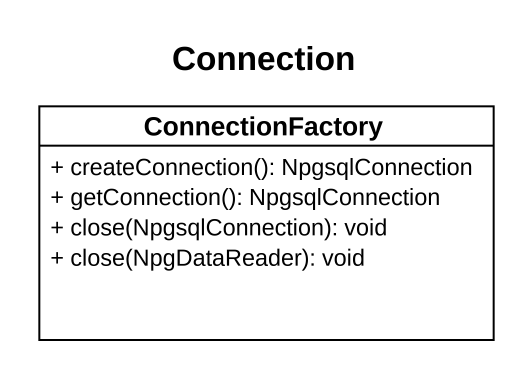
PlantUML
@startuml
title Connection
hide circle
hide empty members
skinparam classAttributeIconSize 0
class ConnectionFactory {
  + createConnection(): NpgsqlConnection
  + getConnection(): NpgsqlConnection
  + close(NpgsqlConnection): void
  + close(NpgDataReader): void
}
@enduml
